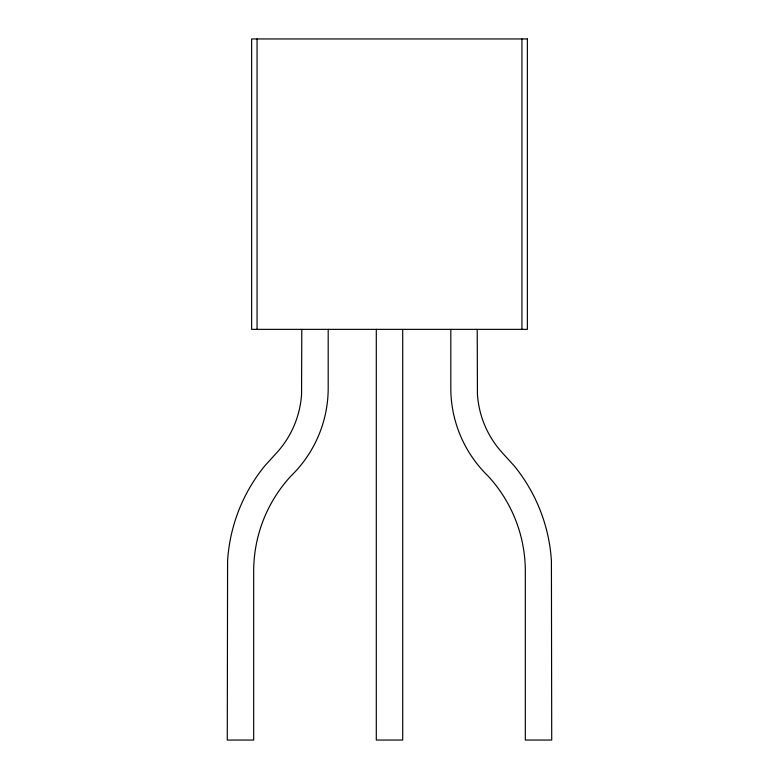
<?xml version="1.0" encoding="UTF-8"?>
<svg xmlns="http://www.w3.org/2000/svg" width="779" height="779" viewBox="0 0 779 779"><rect width="100%" height="100%" fill="white"/><g stroke="black" fill="none" stroke-linecap="round" stroke-linejoin="round"><path stroke-width="1.17" d="M521.93 38.95L521.93 329.361M477.215 329.361L477.439 394.447A96.158 96.158 0 0 0 501.997 452.453L514.257 465.939A166.764 166.764 0 0 1 551.415 560.909L551.717 740.05L525.319 740.05L525.319 571.27A140.347 140.347 0 0 0 488.063 476.037A122.566 122.566 0 0 1 450.807 388.03L450.807 329.361M402.704 329.361L402.704 740.05L376.296 740.05L376.296 329.361M328.193 329.361L328.193 388.03A122.566 122.566 0 0 1 290.937 476.037A140.347 140.347 0 0 0 253.681 571.27L253.681 740.05L227.283 740.05L227.585 560.909A166.764 166.764 0 0 1 264.743 465.939L277.003 452.453A96.158 96.158 0 0 0 301.561 394.447L301.785 329.361M257.07 38.95L257.07 329.361M527.373 38.95L251.627 38.95L251.627 329.361L527.373 329.361L527.373 38.95"/></g></svg>
